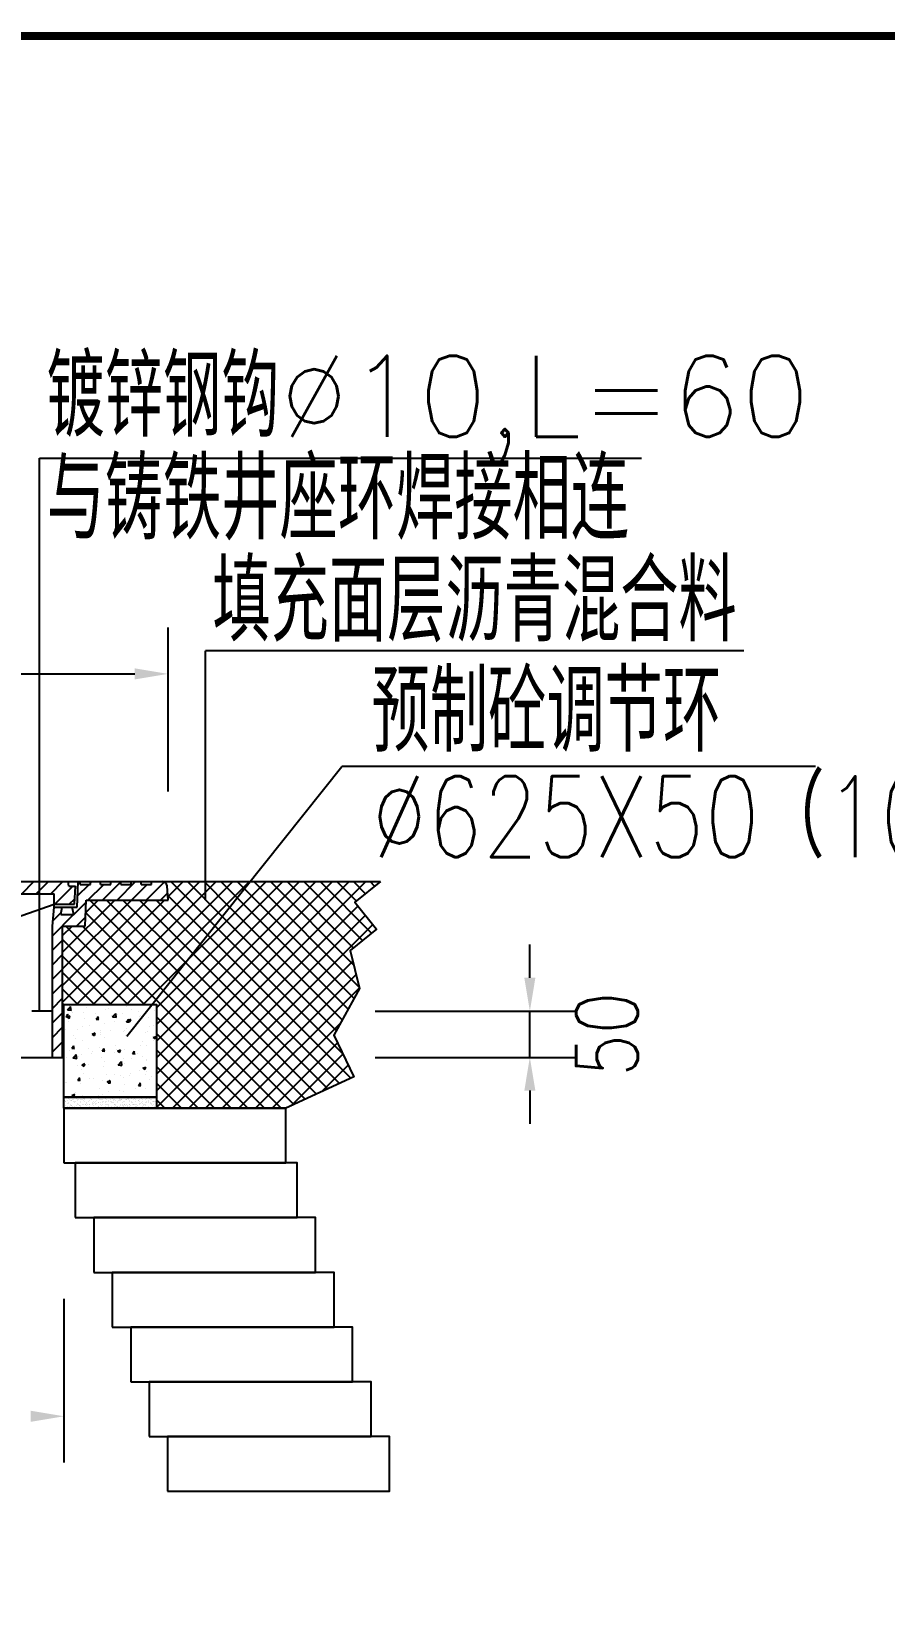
# Model space of a CAD drawing. Header units: millimetres. Extents: x 418304 to 847498, y 48187 to 111456.
# Drawn here: x 423709.05 to 423730.29, y 53508.34 to 53547.92 of the extents above; entities that cross this region are included whole.
import ezdxf

# ---------------------------------------------------------------- set-up
doc = ezdxf.new("R2010")
doc.units = ezdxf.units.MM
doc.header["$LTSCALE"] = 1000
doc.linetypes.add('DASH', pattern=[0.35, 0.25, -0.1])
for name, color, linetype in [('0000-填充', 187, 'Continuous'), ('0000-部件-井体部分', 7, 'Continuous'), ('0000-部件-井盖设施', 2, 'Continuous'), ('0000-部件字体标注', 3, 'Continuous'), ('0000-部件线性标注', 2, 'Continuous'), ('0000-防护网部分', 44, 'Continuous'), ('0000-阴影', 8, 'Continuous'), ('TWT_TEXT', 7, 'Continuous'), ('ZDH', 252, 'Continuous'), ('建设布局', 7, 'Continuous')]:
    doc.layers.add(name, color=color, linetype=linetype)
doc.styles.add('_HZTXT', font='txt.shx', dxfattribs={"width": 0.8, "bigfont": 'hztxt.shx'})
doc.styles.add('_TCH_DIM', font='SIMPLEX', dxfattribs={"bigfont": 'GBCBIG'})
doc.styles.add('_TWT_DIM', font='SIMPLEX', dxfattribs={"width": 0.8, "height": 3.5, "bigfont": 'HZTXT'})
doc.linetypes.add('FENCELINE2', pattern='A,0.25,-0.1,[132,ltypeshp.shx,S=0.1,R=0,X=-0.1,Y=0],-0.1,1', length=1.45)

# ---------------------------------------------------------------- blocks, each defined once
blk = doc.blocks.new('*X72')
at = {"layer": '0000-阴影'}
for p, q in [((96930.37, 21763.79), (96934.23, 21767.65)), ((96938.09, 21763.65), (96942.09, 21767.65)), ((96945.95, 21763.65), (96949.95, 21767.65)), ((96953.81, 21763.65), (96957.81, 21767.65)), ((96961.66, 21763.65), (96965.66, 21767.65)), ((96969.52, 21763.65), (96976.02, 21770.15)), ((96976.87, 21763.15), (96981.86, 21768.14)), ((96977.12, 21755.54), (96989.24, 21767.65)), ((96993.1, 21763.65), (96997.1, 21767.65)), ((97000.95, 21763.65), (97004.95, 21767.65)), ((97008.81, 21763.65), (97012.81, 21767.65)), ((97016.67, 21763.65), (97020.67, 21767.65)), ((97024.53, 21763.65), (97028.53, 21767.65)), ((97032.38, 21763.65), (97036.38, 21767.65)), ((97040.24, 21763.65), (97044.24, 21767.65)), ((97048.1, 21763.65), (97052.1, 21767.65)), ((97055.96, 21763.65), (97062.46, 21770.15)), ((97063.82, 21763.65), (97070.32, 21770.15)), ((97071.67, 21763.65), (97078.17, 21770.15)), ((97079.53, 21763.65), (97086.03, 21770.15)), ((97081.64, 21757.9), (97091.39, 21767.65)), ((96977.12, 21747.68), (96987.12, 21757.68)), ((97089.5, 21757.9), (97092.51, 21760.92)), ((96977.12, 21739.82), (96987.12, 21749.82)), ((96977.12, 21731.97), (96987.12, 21741.97)), ((96978.17, 21725.15), (96987.12, 21734.11)), ((96986.03, 21725.15), (96987.12, 21726.25))]:
    blk.add_line(p, q, dxfattribs=at)
blk = doc.blocks.new('*X73')
at = {"layer": '0000-阴影'}
for p, q in [((97094.01, 21762.42), (97100.25, 21768.65)), ((97099.6, 21760.15), (97108.1, 21768.65)), ((97100.87, 21769.28), (97101.75, 21770.15)), ((97107.46, 21760.15), (97117.37, 21770.07)), ((97115.32, 21760.15), (97125.32, 21770.15)), ((97123.18, 21760.15), (97131.68, 21768.65)), ((97131.03, 21760.15), (97140.84, 21769.95)), ((97138.89, 21760.15), (97142.62, 21763.89)), ((97091.87, 21752.42), (97098.59, 21759.14)), ((97080.37, 21740.92), (97091.85, 21752.4)), ((97080.66, 21749.06), (97085.08, 21753.48)), ((97093.46, 21746.15), (97098.3, 21750.99)), ((97080.37, 21733.07), (97085.87, 21738.57)), ((97080.37, 21725.21), (97085.87, 21730.71)), ((97080.37, 21717.35), (97085.87, 21722.85)), ((97080.37, 21709.49), (97085.87, 21714.99)), ((97080.37, 21701.63), (97085.87, 21707.13)), ((97080.37, 21693.78), (97085.87, 21699.28)), ((97080.37, 21685.92), (97085.87, 21691.42)), ((97080.37, 21678.06), (97085.87, 21683.56)), ((97085.32, 21675.15), (97085.87, 21675.7))]:
    blk.add_line(p, q, dxfattribs=at)
blk = doc.blocks.new('*X74')
at = {"layer": '0000-填充', "color": 30}
for p, q in [((97093.46, 21703.66), (97160.01, 21770.15)), ((97102.45, 21703.66), (97168.99, 21770.15)), ((97111.43, 21703.66), (97177.98, 21770.15)), ((97120.42, 21703.66), (97186.96, 21770.15)), ((97136.62, 21701.9), (97204.93, 21770.15)), ((97136.62, 21692.92), (97213.91, 21770.15)), ((97136.62, 21683.95), (97222.9, 21770.15)), ((97136.62, 21674.97), (97231.88, 21770.15)), ((97136.62, 21665.99), (97240.86, 21770.15)), ((97136.62, 21657.02), (97249.85, 21770.15)), ((97141.46, 21769.57), (97142.04, 21770.15)), ((97142.76, 21761.89), (97151.03, 21770.15)), ((97168.23, 21746.34), (97144.44, 21770.15)), ((97152.94, 21727.18), (97195.95, 21770.15)), ((97172.22, 21751.33), (97153.41, 21770.15)), ((97176.2, 21756.33), (97162.39, 21770.15)), ((97180.19, 21761.32), (97171.37, 21770.15)), ((97184.18, 21766.32), (97180.34, 21770.15)), ((97243.48, 21706.97), (97184.18, 21766.32)), ((97246.29, 21713.14), (97189.32, 21770.15)), ((97243.26, 21725.15), (97198.3, 21770.15)), ((97243.03, 21734.37), (97207.27, 21770.15)), ((97248.01, 21738.37), (97216.25, 21770.15)), ((97253, 21742.36), (97225.23, 21770.15)), ((97244.72, 21759.63), (97234.2, 21770.15)), ((97249.71, 21763.62), (97243.18, 21770.15)), ((97254.69, 21767.62), (97252.16, 21770.15)), ((97085.87, 21731.98), (97114.07, 21760.15)), ((97085.87, 21723), (97123.05, 21760.15)), ((97085.87, 21714.03), (97132.04, 21760.15)), ((97085.87, 21705.05), (97141.02, 21760.15)), ((97098.38, 21753.46), (97105.08, 21760.15)), ((97144.31, 21716.37), (97100.57, 21760.15)), ((97148.3, 21721.37), (97109.55, 21760.15)), ((97152.29, 21726.36), (97118.52, 21760.15)), ((97156.27, 21731.36), (97127.5, 21760.15)), ((97160.26, 21736.35), (97136.48, 21760.15)), ((97136.62, 21648.04), (97245.58, 21756.91)), ((97164.25, 21741.35), (97142.69, 21762.92)), ((97237.07, 21695.42), (97176.2, 21756.33)), ((97240.27, 21701.19), (97180.19, 21761.32)), ((97140.33, 21711.38), (97098.38, 21753.36)), ((97145.23, 21647.66), (97249.57, 21751.92)), ((97154.21, 21647.66), (97253.57, 21746.94)), ((97237.25, 21677.27), (97168.23, 21746.34)), ((97233.86, 21689.65), (97172.22, 21751.33)), ((97085.87, 21740.96), (97091.07, 21746.15)), ((97121.11, 21703.66), (97085.87, 21738.92)), ((97130.09, 21703.66), (97087.63, 21746.15)), ((97136.34, 21706.39), (97096.6, 21746.15)), ((97241.67, 21663.86), (97164.25, 21741.35)), ((97112.13, 21703.66), (97085.87, 21729.94)), ((97229.39, 21658.18), (97156.27, 21731.36)), ((97235.53, 21661.02), (97160.26, 21736.35)), ((97103.16, 21703.66), (97085.87, 21720.96)), ((97129.4, 21703.66), (97152.94, 21727.18)), ((97217.11, 21652.51), (97148.3, 21721.37)), ((97223.25, 21655.34), (97152.29, 21726.36)), ((97163.19, 21647.66), (97242.76, 21727.16)), ((97094.18, 21703.66), (97085.87, 21711.97)), ((97210.97, 21649.67), (97144.31, 21716.37)), ((97172.18, 21647.66), (97244.57, 21719.99)), ((97181.16, 21647.66), (97246.37, 21712.82)), ((97195.02, 21647.66), (97136.34, 21706.39)), ((97204, 21647.66), (97140.33, 21711.38)), ((97186.05, 21647.66), (97136.62, 21697.12)), ((97177.07, 21647.66), (97136.62, 21688.13)), ((97190.15, 21647.66), (97235.97, 21693.45)), ((97168.09, 21647.66), (97136.62, 21679.15)), ((97199.13, 21647.66), (97234.49, 21683)), ((97159.11, 21647.66), (97136.62, 21670.17)), ((97209.39, 21648.94), (97237.41, 21676.93)), ((97226.11, 21656.66), (97240.33, 21670.87)), ((97150.14, 21647.66), (97136.62, 21661.18)), ((97242.82, 21664.39), (97243.24, 21664.81)), ((97141.16, 21647.66), (97136.62, 21652.2))]:
    blk.add_line(p, q, dxfattribs=at)
blk = doc.blocks.new('*X77')
at = {"layer": '0000-填充'}
for p, q in [((97088.45, 21703.66), (97088.45, 21703.66)), ((97088.45, 21703.66), (97088.45, 21703.66)), ((97088.45, 21703.66), (97088.45, 21703.66)), ((97093.16, 21703.66), (97093.16, 21703.66)), ((97096.11, 21703.66), (97096.11, 21703.66)), ((97096.11, 21703.66), (97096.11, 21703.66)), ((97096.11, 21703.66), (97096.11, 21703.66)), ((97104.28, 21703.66), (97104.28, 21703.66)), ((97104.28, 21703.66), (97104.28, 21703.66)), ((97104.28, 21703.66), (97104.28, 21703.66)), ((97107.5, 21703.66), (97107.5, 21703.66)), ((97107.5, 21703.66), (97107.5, 21703.66)), ((97107.5, 21703.66), (97107.5, 21703.66)), ((97108.36, 21703.66), (97108.62, 21703.48)), ((97108.62, 21703.48), (97108.68, 21703.66)), ((97112.44, 21703.66), (97112.44, 21703.66)), ((97112.44, 21703.66), (97112.44, 21703.66)), ((97118.89, 21703.66), (97118.89, 21703.66)), ((97118.89, 21703.66), (97118.89, 21703.66)), ((97118.89, 21703.66), (97118.89, 21703.66)), ((97120.11, 21703.66), (97120.11, 21703.66)), ((97120.11, 21703.66), (97120.11, 21703.66)), ((97120.11, 21703.66), (97120.11, 21703.66)), ((97122.08, 21703.66), (97122.08, 21703.66)), ((97130.29, 21703.66), (97130.29, 21703.66)), ((97130.29, 21703.66), (97130.29, 21703.66)), ((97130.29, 21703.66), (97130.29, 21703.66)), ((97131.72, 21703.66), (97131.72, 21703.66)), ((97135.93, 21703.66), (97135.93, 21703.66)), ((97135.93, 21703.66), (97135.93, 21703.66)), ((97135.93, 21703.66), (97135.93, 21703.66)), ((97086.62, 21702.71), (97086.62, 21702.71)), ((97086.62, 21702.71), (97086.62, 21702.71)), ((97086.62, 21702.44), (97086.62, 21702.44)), ((97086.62, 21701.2), (97086.62, 21701.2)), ((97086.62, 21698.9), (97086.62, 21698.9)), ((97086.62, 21698.64), (97086.62, 21698.64)), ((97086.62, 21698.64), (97086.62, 21698.64)), ((97086.62, 21697.99), (97086.62, 21697.99)), ((97086.62, 21697.37), (97086.62, 21697.37)), ((97086.62, 21696.29), (97086.62, 21696.29)), ((97086.62, 21695.96), (97086.62, 21695.96)), ((97086.62, 21695.18), (97086.62, 21695.18)), ((97086.62, 21695.18), (97086.62, 21695.18)), ((97087.72, 21697.27), (97089.09, 21697.15)), ((97087.73, 21697.28), (97088.83, 21698.59)), ((97088.28, 21696.88), (97089.41, 21696.11)), ((97088.3, 21696.93), (97089.9, 21697.55)), ((97088.45, 21700.92), (97090.49, 21700.6)), ((97088.49, 21700.84), (97090.27, 21702.7)), ((97088.88, 21697.11), (97088.62, 21698.55)), ((97089.11, 21694.81), (97089.11, 21694.81)), ((97089.36, 21703.06), (97089.36, 21703.06)), ((97089.41, 21696.11), (97089.87, 21697.49)), ((97090.47, 21700.52), (97090.22, 21702.69)), ((97091.29, 21699.47), (97091.29, 21699.47)), ((97097.1, 21699.28), (97097.1, 21699.28)), ((97097.8, 21695.95), (97097.8, 21695.95)), ((97098.74, 21701.98), (97098.74, 21701.98)), ((97103.6, 21698.89), (97103.6, 21698.89)), ((97104.12, 21695.84), (97105.22, 21697.16)), ((97104.12, 21695.84), (97105.49, 21695.72)), ((97105.28, 21695.68), (97105.01, 21697.11)), ((97108.86, 21700.92), (97108.86, 21700.92)), ((97110.95, 21701.46), (97110.95, 21701.46)), ((97112.28, 21697.86), (97112.28, 21697.86)), ((97112.85, 21697.13), (97114.88, 21696.82)), ((97112.88, 21697.06), (97114.66, 21698.92)), ((97113.93, 21694.81), (97113.93, 21694.81)), ((97114.87, 21696.74), (97114.62, 21698.91)), ((97115.8, 21698.37), (97115.8, 21698.37)), ((97118.04, 21698.62), (97118.04, 21698.62)), ((97120.16, 21694.8), (97120.16, 21694.8)), ((97120.44, 21702.41), (97120.44, 21702.41)), ((97120.52, 21694.41), (97121.62, 21695.72)), ((97121.13, 21695.05), (97122.27, 21694.28)), ((97121.15, 21695.1), (97122.75, 21695.72)), ((97121.67, 21694.24), (97121.41, 21695.68)), ((97122.26, 21694.28), (97122.73, 21695.66)), ((97123.15, 21700.95), (97123.15, 21700.95)), ((97126.74, 21699.76), (97126.74, 21699.76)), ((97127.26, 21697.1), (97127.26, 21697.1)), ((97128, 21697.86), (97128, 21697.86)), ((97132.07, 21696.53), (97132.07, 21696.53)), ((97135.35, 21700.43), (97135.35, 21700.43)), ((97136.62, 21701.06), (97136.62, 21701.06)), ((97136.62, 21700.65), (97136.62, 21700.65)), ((97136.62, 21699.62), (97136.62, 21699.62)), ((97136.62, 21699.62), (97136.62, 21699.62)), ((97086.62, 21694.48), (97086.62, 21694.48)), ((97086.62, 21694.48), (97086.62, 21694.48)), ((97086.62, 21694.48), (97086.62, 21694.48)), ((97086.62, 21691.25), (97086.62, 21691.25)), ((97086.62, 21691.25), (97086.62, 21691.25)), ((97086.62, 21690.83), (97086.62, 21690.83)), ((97086.62, 21690.83), (97086.62, 21690.83)), ((97086.62, 21690.83), (97086.62, 21690.83)), ((97086.62, 21687.92), (97086.62, 21687.92)), ((97086.62, 21687.92), (97086.62, 21687.92)), ((97086.62, 21687.92), (97086.62, 21687.92)), ((97086.62, 21687.8), (97086.62, 21687.8)), ((97086.62, 21686.26), (97086.62, 21686.26)), ((97087.27, 21690.23), (97087.27, 21690.23)), ((97091.67, 21686.92), (97091.67, 21686.92)), ((97094.16, 21690.38), (97094.16, 21690.38)), ((97096.82, 21691.67), (97096.82, 21691.67)), ((97100.6, 21692.52), (97100.6, 21692.52)), ((97101.92, 21687.67), (97103.06, 21686.91)), ((97101.95, 21687.73), (97103.55, 21688.34)), ((97103.06, 21686.91), (97103.52, 21688.29)), ((97106.11, 21687.48), (97106.11, 21687.48)), ((97106.15, 21688.83), (97106.15, 21688.83)), ((97106.36, 21689.86), (97106.36, 21689.86)), ((97108.59, 21693.31), (97108.59, 21693.31)), ((97111.91, 21689.59), (97111.91, 21689.59)), ((97118.67, 21689.28), (97118.67, 21689.28)), ((97119.44, 21689.76), (97119.44, 21689.76)), ((97119.89, 21687.19), (97119.89, 21687.19)), ((97120.52, 21694.4), (97121.88, 21694.28)), ((97120.61, 21690.73), (97120.61, 21690.73)), ((97130.87, 21688.77), (97130.87, 21688.77)), ((97131.79, 21688.92), (97131.79, 21688.92)), ((97132.77, 21692.05), (97132.77, 21692.05)), ((97134.8, 21685.9), (97136.4, 21686.51)), ((97135.08, 21692.64), (97135.08, 21692.64)), ((97135.91, 21685.08), (97136.37, 21686.46)), ((97136.62, 21692.36), (97136.62, 21692.36)), ((97136.62, 21688.52), (97136.62, 21688.52)), ((97086.62, 21683.85), (97086.62, 21683.85)), ((97086.62, 21683.85), (97086.62, 21683.85)), ((97086.62, 21681.85), (97086.62, 21681.85)), ((97086.62, 21680.67), (97086.62, 21680.67)), ((97086.62, 21680.67), (97086.62, 21680.67)), ((97086.62, 21680.67), (97086.62, 21680.67)), ((97086.62, 21680.45), (97086.62, 21680.45)), ((97086.62, 21678.03), (97086.62, 21678.03)), ((97086.62, 21678.03), (97086.62, 21678.03)), ((97086.62, 21677.66), (97086.62, 21677.66)), ((97089.74, 21678.68), (97089.74, 21678.68)), ((97090.9, 21680.08), (97092, 21681.39)), ((97090.9, 21680.08), (97092.26, 21679.96)), ((97092.05, 21679.92), (97091.79, 21681.35)), ((97092.78, 21685.19), (97092.78, 21685.19)), ((97096.54, 21684.06), (97096.54, 21684.06)), ((97100.13, 21679.81), (97100.13, 21679.81)), ((97101.95, 21678.16), (97101.95, 21678.16)), ((97105.9, 21680.57), (97105.9, 21680.57)), ((97107.29, 21678.65), (97108.4, 21679.96)), ((97107.29, 21678.64), (97108.66, 21678.52)), ((97108.03, 21678.09), (97108.03, 21678.09)), ((97108.45, 21678.48), (97108.18, 21679.92)), ((97108.31, 21685.7), (97108.31, 21685.7)), ((97114.15, 21677.65), (97114.15, 21677.65)), ((97114.59, 21681.71), (97114.59, 21681.71)), ((97114.87, 21679.45), (97114.87, 21679.45)), ((97115.57, 21678.47), (97116.7, 21677.7)), ((97115.59, 21678.52), (97117.19, 21679.14)), ((97116.7, 21677.7), (97117.17, 21679.09)), ((97119.61, 21679.58), (97119.61, 21679.58)), ((97123.69, 21677.21), (97124.79, 21678.53)), ((97124.84, 21677.05), (97124.58, 21678.48)), ((97128.2, 21681.74), (97128.2, 21681.74)), ((97129.07, 21683.62), (97129.07, 21683.62)), ((97131.51, 21681.31), (97131.51, 21681.31)), ((97134.77, 21685.84), (97135.91, 21685.08)), ((97134.83, 21684.38), (97134.83, 21684.38)), ((97136.62, 21684.61), (97136.62, 21684.61)), ((97136.62, 21684.61), (97136.62, 21684.61)), ((97086.62, 21676.45), (97086.62, 21676.45)), ((97086.62, 21676.45), (97086.62, 21676.45)), ((97086.62, 21676.32), (97086.62, 21676.32)), ((97086.62, 21676.32), (97086.62, 21676.32)), ((97086.62, 21675.62), (97086.62, 21675.62)), ((97086.62, 21674.99), (97086.62, 21674.99)), ((97086.62, 21673.41), (97086.62, 21673.41)), ((97086.62, 21673.41), (97086.62, 21673.41)), ((97086.62, 21669.81), (97086.62, 21669.81)), ((97086.62, 21669.81), (97086.62, 21669.81)), ((97086.62, 21669.69), (97086.62, 21669.69)), ((97086.62, 21669.06), (97086.62, 21669.06)), ((97086.62, 21669.06), (97086.62, 21669.06)), ((97088.12, 21674.95), (97088.12, 21674.95)), ((97091.48, 21674.86), (97093.52, 21674.55)), ((97091.52, 21674.79), (97093.3, 21676.65)), ((97093.5, 21674.47), (97093.25, 21676.64)), ((97094.12, 21670.79), (97094.12, 21670.79)), ((97094.6, 21675.59), (97094.6, 21675.59)), ((97096.26, 21676.45), (97096.26, 21676.45)), ((97096.36, 21671.1), (97097.5, 21670.33)), ((97096.38, 21671.15), (97097.98, 21671.77)), ((97097.49, 21670.33), (97097.96, 21671.71)), ((97099.88, 21671.55), (97099.88, 21671.55)), ((97101.54, 21677.16), (97101.54, 21677.16)), ((97106.8, 21675.07), (97106.8, 21675.07)), ((97107.75, 21670.48), (97107.75, 21670.48)), ((97108.58, 21672.7), (97108.58, 21672.7)), ((97115.88, 21671.08), (97117.91, 21670.77)), ((97115.91, 21671.01), (97117.7, 21672.86)), ((97117.9, 21670.69), (97117.65, 21672.86)), ((97119, 21674.55), (97119, 21674.55)), ((97119.33, 21671.97), (97119.33, 21671.97)), ((97123.06, 21674.6), (97123.06, 21674.6)), ((97123.69, 21677.21), (97125.06, 21677.09)), ((97126.35, 21677.13), (97126.35, 21677.13)), ((97128.82, 21675.36), (97128.82, 21675.36)), ((97129.21, 21669.27), (97130.35, 21668.5)), ((97129.24, 21669.32), (97130.84, 21669.93)), ((97130.35, 21668.5), (97130.81, 21669.88)), ((97131.21, 21674.04), (97131.21, 21674.04)), ((97131.24, 21673.7), (97131.24, 21673.7)), ((97136.62, 21676.39), (97136.62, 21676.39)), ((97136.62, 21676.39), (97136.62, 21676.39)), ((97136.62, 21670.59), (97136.62, 21670.59)), ((97086.62, 21667.4), (97086.62, 21667.4)), ((97086.62, 21666.15), (97086.62, 21666.15)), ((97086.62, 21666.15), (97086.62, 21666.15)), ((97086.62, 21666.15), (97086.62, 21666.15)), ((97086.62, 21663.53), (97086.62, 21663.53)), ((97086.62, 21661.82), (97086.62, 21661.82)), ((97086.62, 21661.82), (97086.62, 21661.82)), ((97086.62, 21661.82), (97086.62, 21661.82)), ((97086.62, 21661.66), (97086.62, 21661.66)), ((97086.62, 21661.66), (97086.62, 21661.66)), ((97086.62, 21661.58), (97086.62, 21661.58)), ((97086.62, 21661.58), (97086.62, 21661.58)), ((97087.2, 21661.29), (97087.2, 21661.29)), ((97088.11, 21661.78), (97088.11, 21661.78)), ((97093.87, 21662.54), (97093.87, 21662.54)), ((97094.07, 21662.89), (97095.17, 21664.2)), ((97094.07, 21662.88), (97095.44, 21662.76)), ((97095.22, 21662.72), (97094.96, 21664.16)), ((97095.71, 21661.23), (97095.71, 21661.23)), ((97095.98, 21668.84), (97095.98, 21668.84)), ((97097.36, 21666.56), (97097.36, 21666.56)), ((97100.53, 21663.57), (97100.53, 21663.57)), ((97102.57, 21663.68), (97102.57, 21663.68)), ((97107.47, 21662.87), (97107.47, 21662.87)), ((97109.67, 21665.98), (97109.67, 21665.98)), ((97110, 21661.89), (97111.14, 21661.13)), ((97110.03, 21661.95), (97111.63, 21662.56)), ((97110.47, 21661.45), (97111.57, 21662.77)), ((97110.47, 21661.45), (97111.83, 21661.33)), ((97111.14, 21661.13), (97111.6, 21662.51)), ((97111.62, 21661.29), (97111.36, 21662.72)), ((97113.95, 21665.78), (97113.95, 21665.78)), ((97117.04, 21665.59), (97117.04, 21665.59)), ((97119.05, 21664.36), (97119.05, 21664.36)), ((97119.46, 21660.74), (97119.46, 21660.74)), ((97121.87, 21665.47), (97121.87, 21665.47)), ((97122.8, 21666.35), (97122.8, 21666.35)), ((97126.86, 21660.02), (97127.96, 21661.33)), ((97127.29, 21668.07), (97127.29, 21668.07)), ((97128.02, 21659.85), (97127.75, 21661.29)), ((97130.86, 21666.02), (97130.86, 21666.02)), ((97131.5, 21667.49), (97131.5, 21667.49)), ((97132.79, 21663.02), (97132.79, 21663.02)), ((97134.08, 21664.95), (97134.08, 21664.95)), ((97136.62, 21668.17), (97136.62, 21668.17)), ((97086.62, 21658.89), (97086.62, 21658.89)), ((97086.62, 21658.89), (97086.62, 21658.89)), ((97086.62, 21658.89), (97086.62, 21658.89)), ((97086.62, 21657.33), (97086.62, 21657.33)), ((97086.62, 21654.26), (97086.62, 21654.26)), ((97086.62, 21654.26), (97086.62, 21654.26)), ((97086.62, 21654.01), (97086.62, 21654.01)), ((97088.44, 21653.66), (97088.44, 21653.66)), ((97088.91, 21653.66), (97088.91, 21653.66)), ((97090.8, 21654.52), (97091.93, 21653.75)), ((97090.82, 21654.57), (97092.42, 21655.19)), ((97091.9, 21653.66), (97091.9, 21653.66)), ((97091.93, 21653.75), (97092.4, 21655.14)), ((97092.71, 21656.24), (97092.71, 21656.24)), ((97092.95, 21654.86), (97092.95, 21654.86)), ((97094.83, 21653.66), (97094.83, 21653.66)), ((97094.83, 21653.66), (97094.83, 21653.66)), ((97095.47, 21653.66), (97095.47, 21653.66)), ((97095.47, 21653.66), (97095.47, 21653.66)), ((97095.47, 21653.66), (97095.47, 21653.66)), ((97095.53, 21653.66), (97095.53, 21653.66)), ((97095.93, 21653.66), (97095.93, 21653.66)), ((97096.43, 21654.65), (97096.43, 21654.65)), ((97096.9, 21653.66), (97096.9, 21653.66)), ((97099.27, 21653.66), (97099.27, 21653.66)), ((97103.93, 21653.66), (97103.93, 21653.66)), ((97105.11, 21653.66), (97105.11, 21653.66)), ((97105.11, 21653.66), (97105.11, 21653.66)), ((97105.11, 21653.66), (97105.11, 21653.66)), ((97105.15, 21654.35), (97105.15, 21654.35)), ((97106.04, 21658.53), (97106.04, 21658.53)), ((97106.23, 21653.66), (97106.23, 21653.66)), ((97106.23, 21653.66), (97106.23, 21653.66)), ((97107.2, 21655.26), (97107.2, 21655.26)), ((97108.63, 21653.66), (97108.63, 21653.66)), ((97110.91, 21656.56), (97110.91, 21656.56)), ((97111.35, 21653.66), (97111.35, 21653.66)), ((97113.03, 21653.66), (97113.03, 21653.66)), ((97114.75, 21653.66), (97114.75, 21653.66)), ((97116.67, 21657.31), (97116.67, 21657.31)), ((97117.35, 21653.83), (97117.35, 21653.83)), ((97117.62, 21653.66), (97117.62, 21653.66)), ((97117.62, 21653.66), (97117.62, 21653.66)), ((97118.68, 21656.67), (97118.68, 21656.67)), ((97119.88, 21653.66), (97119.88, 21653.66)), ((97121.53, 21653.66), (97121.53, 21653.66)), ((97124.39, 21653.66), (97124.39, 21653.66)), ((97124.39, 21653.66), (97124.39, 21653.66)), ((97125.37, 21658.46), (97125.37, 21658.46)), ((97125.37, 21653.66), (97125.37, 21653.66)), ((97126.06, 21653.66), (97126.06, 21653.66)), ((97126.86, 21660.01), (97128.23, 21659.89)), ((97127.18, 21653.66), (97127.18, 21653.66)), ((97127.3, 21653.66), (97127.3, 21653.66)), ((97129.16, 21653.66), (97129.16, 21653.66)), ((97130.58, 21658.41), (97130.58, 21658.41)), ((97134.03, 21653.66), (97134.03, 21653.66)), ((97134.03, 21653.66), (97134.03, 21653.66)), ((97134.03, 21653.66), (97134.03, 21653.66)), ((97136.62, 21659.94), (97136.62, 21659.94)), ((97136.62, 21659.51), (97136.62, 21659.51))]:
    blk.add_line(p, q, dxfattribs=at)
blk = doc.blocks.new('*X78')
at = {"layer": '0000-填充'}
for p, q in [((97086.62, 21652.04), (97086.62, 21652.04)), ((97086.62, 21652.04), (97086.62, 21652.04)), ((97086.62, 21651.84), (97086.62, 21651.84)), ((97086.62, 21651.84), (97086.62, 21651.84)), ((97087.15, 21651.73), (97087.15, 21651.73)), ((97087.74, 21653.66), (97087.74, 21653.66)), ((97087.74, 21653.66), (97087.74, 21653.66)), ((97087.74, 21653.66), (97087.74, 21653.66)), ((97088.82, 21653.01), (97088.82, 21653.01)), ((97089.23, 21652.71), (97089.23, 21652.71)), ((97089.66, 21653.66), (97089.66, 21653.66)), ((97089.66, 21653.66), (97089.66, 21653.66)), ((97089.8, 21652.35), (97089.8, 21652.35)), ((97089.89, 21653.66), (97089.89, 21653.66)), ((97089.94, 21653.62), (97089.94, 21653.62)), ((97090.2, 21651.87), (97090.2, 21651.87)), ((97090.46, 21651.77), (97090.46, 21651.77)), ((97090.9, 21651.96), (97090.9, 21651.96)), ((97091.07, 21652.58), (97091.07, 21652.58)), ((97091.71, 21653.66), (97091.71, 21653.66)), ((97091.71, 21653.66), (97091.71, 21653.66)), ((97091.71, 21653.66), (97091.71, 21653.66)), ((97091.97, 21652.1), (97091.97, 21652.1)), ((97092.21, 21653.1), (97092.21, 21653.1)), ((97093.18, 21652.72), (97093.18, 21652.72)), ((97093.73, 21652.33), (97093.73, 21652.33)), ((97093.75, 21652.35), (97093.75, 21652.35)), ((97093.96, 21651.94), (97093.96, 21651.94)), ((97094.43, 21652.43), (97094.43, 21652.43)), ((97094.93, 21653.66), (97094.93, 21653.66)), ((97094.93, 21653.66), (97094.93, 21653.66)), ((97094.93, 21653.66), (97094.93, 21653.66)), ((97095.51, 21652.57), (97095.51, 21652.57)), ((97095.52, 21653.14), (97095.52, 21653.14)), ((97095.67, 21653.66), (97095.67, 21653.66)), ((97095.67, 21653.66), (97095.67, 21653.66)), ((97095.67, 21653.66), (97095.67, 21653.66)), ((97096.19, 21652.51), (97096.19, 21652.51)), ((97096.2, 21653.66), (97096.2, 21653.66)), ((97096.45, 21652.26), (97096.45, 21652.26)), ((97097.14, 21652.72), (97097.14, 21652.72)), ((97097.25, 21651.96), (97097.25, 21651.96)), ((97097.27, 21652.8), (97097.27, 21652.8)), ((97097.71, 21652.36), (97097.71, 21652.36)), ((97097.97, 21652.89), (97097.97, 21652.89)), ((97098.92, 21653.24), (97098.92, 21653.24)), ((97099.04, 21653.03), (97099.04, 21653.03)), ((97099.47, 21653.66), (97099.47, 21653.66)), ((97099.47, 21653.66), (97099.47, 21653.66)), ((97099.64, 21653.66), (97099.64, 21653.66)), ((97099.64, 21653.66), (97099.64, 21653.66)), ((97099.64, 21653.66), (97099.64, 21653.66)), ((97099.96, 21653.66), (97099.96, 21653.66)), ((97100.18, 21653.46), (97100.18, 21653.46)), ((97100.47, 21651.92), (97100.47, 21651.92)), ((97100.81, 21653.27), (97100.81, 21653.27)), ((97101.09, 21652.73), (97101.09, 21652.73)), ((97101.31, 21652.42), (97101.31, 21652.42)), ((97101.51, 21653.36), (97101.51, 21653.36)), ((97101.66, 21652.37), (97101.66, 21652.37)), ((97102.21, 21653.26), (97102.21, 21653.26)), ((97102.58, 21653.5), (97102.58, 21653.5)), ((97103.6, 21653.66), (97103.6, 21653.66)), ((97103.6, 21653.66), (97103.6, 21653.66)), ((97103.6, 21653.66), (97103.6, 21653.66)), ((97103.8, 21653.66), (97103.8, 21653.66)), ((97103.96, 21652.09), (97103.96, 21652.09)), ((97105, 21653.66), (97105, 21653.66)), ((97105, 21653.66), (97105, 21653.66)), ((97105.05, 21652.74), (97105.05, 21652.74)), ((97105.13, 21653.54), (97105.13, 21653.54)), ((97105.52, 21653.29), (97105.52, 21653.29)), ((97105.62, 21652.38), (97105.62, 21652.38)), ((97106, 21653.66), (97106, 21653.66)), ((97106.42, 21652.35), (97106.42, 21652.35)), ((97106.69, 21652.11), (97106.69, 21652.11)), ((97107.25, 21652.11), (97107.25, 21652.11)), ((97107.57, 21653.66), (97107.57, 21653.66)), ((97107.57, 21653.66), (97107.57, 21653.66)), ((97107.57, 21653.66), (97107.57, 21653.66)), ((97108.92, 21653.39), (97108.92, 21653.39)), ((97109, 21652.75), (97109, 21652.75)), ((97109.27, 21653.66), (97109.27, 21653.66)), ((97109.27, 21653.66), (97109.27, 21653.66)), ((97109.57, 21652.38), (97109.57, 21652.38)), ((97110.03, 21653.66), (97110.03, 21653.66)), ((97110.03, 21653.66), (97110.03, 21653.66)), ((97110.03, 21653.66), (97110.03, 21653.66)), ((97110.24, 21653.47), (97110.24, 21653.47)), ((97110.47, 21652.07), (97110.47, 21652.07)), ((97110.51, 21653.22), (97110.51, 21653.22)), ((97111.54, 21653.66), (97111.54, 21653.66)), ((97111.54, 21653.66), (97111.54, 21653.66)), ((97111.54, 21653.66), (97111.54, 21653.66)), ((97111.64, 21652.18), (97111.64, 21652.18)), ((97112.21, 21653.41), (97112.21, 21653.41)), ((97112.96, 21652.75), (97112.96, 21652.75)), ((97113.53, 21652.39), (97113.53, 21652.39)), ((97113.96, 21652.24), (97113.96, 21652.24)), ((97114.36, 21651.76), (97114.36, 21651.76)), ((97115.07, 21653.66), (97115.07, 21653.66)), ((97115.07, 21653.66), (97115.07, 21653.66)), ((97115.37, 21653.38), (97115.37, 21653.38)), ((97115.5, 21653.66), (97115.5, 21653.66)), ((97115.5, 21653.66), (97115.5, 21653.66)), ((97115.5, 21653.66), (97115.5, 21653.66)), ((97115.53, 21653.44), (97115.53, 21653.44)), ((97115.81, 21653.66), (97115.81, 21653.66)), ((97116.13, 21651.99), (97116.13, 21651.99)), ((97116.66, 21652.19), (97116.66, 21652.19)), ((97116.83, 21652.09), (97116.83, 21652.09)), ((97116.91, 21652.76), (97116.91, 21652.76)), ((97116.93, 21651.95), (97116.93, 21651.95)), ((97117.25, 21652.26), (97117.25, 21652.26)), ((97117.48, 21652.4), (97117.48, 21652.4)), ((97117.9, 21652.23), (97117.9, 21652.23)), ((97118.92, 21653.54), (97118.92, 21653.54)), ((97119.08, 21653.66), (97119.08, 21653.66)), ((97119.08, 21653.66), (97119.08, 21653.66)), ((97119.47, 21653.66), (97119.47, 21653.66)), ((97119.47, 21653.66), (97119.47, 21653.66)), ((97119.47, 21653.66), (97119.47, 21653.66)), ((97119.67, 21652.46), (97119.67, 21652.46)), ((97120.1, 21653.66), (97120.1, 21653.66)), ((97120.1, 21653.66), (97120.1, 21653.66)), ((97120.1, 21653.66), (97120.1, 21653.66)), ((97120.37, 21652.55), (97120.37, 21652.55)), ((97120.47, 21652.22), (97120.47, 21652.22)), ((97120.48, 21653.31), (97120.48, 21653.31)), ((97120.74, 21653.07), (97120.74, 21653.07)), ((97120.87, 21652.77), (97120.87, 21652.77)), ((97121.44, 21652.69), (97121.44, 21652.69)), ((97121.44, 21652.41), (97121.44, 21652.41)), ((97121.88, 21652.03), (97121.88, 21652.03)), ((97122.22, 21653.56), (97122.22, 21653.56)), ((97123.2, 21652.93), (97123.2, 21652.93)), ((97123.44, 21653.66), (97123.44, 21653.66)), ((97123.44, 21653.66), (97123.44, 21653.66)), ((97123.44, 21653.66), (97123.44, 21653.66)), ((97123.9, 21653.02), (97123.9, 21653.02)), ((97123.97, 21652.39), (97123.97, 21652.39)), ((97124.82, 21652.78), (97124.82, 21652.78)), ((97124.98, 21653.16), (97124.98, 21653.16)), ((97125.13, 21653.66), (97125.13, 21653.66)), ((97125.13, 21653.66), (97125.13, 21653.66)), ((97125.39, 21652.41), (97125.39, 21652.41)), ((97125.53, 21653.59), (97125.53, 21653.59)), ((97125.61, 21653.22), (97125.61, 21653.22)), ((97125.62, 21653.66), (97125.62, 21653.66)), ((97126.74, 21653.39), (97126.74, 21653.39)), ((97126.9, 21652.04), (97126.9, 21652.04)), ((97127.17, 21651.8), (97127.17, 21651.8)), ((97127.26, 21652.41), (97127.26, 21652.41)), ((97127.4, 21653.66), (97127.4, 21653.66)), ((97127.4, 21653.66), (97127.4, 21653.66)), ((97127.4, 21653.66), (97127.4, 21653.66)), ((97127.44, 21653.48), (97127.44, 21653.48)), ((97128.51, 21653.62), (97128.51, 21653.62)), ((97128.77, 21653.66), (97128.77, 21653.66)), ((97128.78, 21652.78), (97128.78, 21652.78)), ((97129.35, 21652.42), (97129.35, 21652.42)), ((97130.17, 21653.66), (97130.17, 21653.66)), ((97130.17, 21653.66), (97130.17, 21653.66)), ((97130.17, 21653.66), (97130.17, 21653.66)), ((97130.47, 21652.37), (97130.47, 21652.37)), ((97130.72, 21653.15), (97130.72, 21653.15)), ((97130.98, 21652.91), (97130.98, 21652.91)), ((97131.37, 21653.66), (97131.37, 21653.66)), ((97131.37, 21653.66), (97131.37, 21653.66)), ((97131.37, 21653.66), (97131.37, 21653.66)), ((97132.12, 21651.87), (97132.12, 21651.87)), ((97132.16, 21653.66), (97132.16, 21653.66)), ((97132.73, 21652.79), (97132.73, 21652.79)), ((97133.3, 21652.43), (97133.3, 21652.43)), ((97133.97, 21652.54), (97133.97, 21652.54)), ((97135.2, 21653.66), (97135.2, 21653.66)), ((97135.2, 21653.66), (97135.2, 21653.66)), ((97135.33, 21653.66), (97135.33, 21653.66)), ((97135.33, 21653.66), (97135.33, 21653.66)), ((97135.33, 21653.66), (97135.33, 21653.66)), ((97135.43, 21653.66), (97135.43, 21653.66)), ((97135.43, 21653.66), (97135.43, 21653.66)), ((97135.85, 21653.07), (97135.85, 21653.07)), ((97136.62, 21652.07), (97136.62, 21652.07)), ((97086.62, 21651.4), (97086.62, 21651.4)), ((97086.62, 21651.4), (97086.62, 21651.4)), ((97086.62, 21651.33), (97086.62, 21651.33)), ((97086.62, 21651.33), (97086.62, 21651.33)), ((97086.62, 21649.32), (97086.62, 21649.32)), ((97086.62, 21648.82), (97086.62, 21648.82)), ((97086.62, 21648.82), (97086.62, 21648.82)), ((97086.62, 21648.11), (97086.62, 21648.11)), ((97086.62, 21648.11), (97086.62, 21648.11)), ((97086.66, 21651.4), (97086.66, 21651.4)), ((97086.77, 21649.22), (97086.77, 21649.22)), ((97087.23, 21649.29), (97087.23, 21649.29)), ((97087.26, 21651.46), (97087.26, 21651.46)), ((97087.36, 21651.49), (97087.36, 21651.49)), ((97087.7, 21651.16), (97087.7, 21651.16)), ((97087.83, 21648.27), (97087.83, 21648.27)), ((97088.38, 21647.66), (97088.38, 21647.66)), ((97088.38, 21647.66), (97088.38, 21647.66)), ((97088.38, 21647.66), (97088.38, 21647.66)), ((97088.43, 21651.64), (97088.43, 21651.64)), ((97088.53, 21648.36), (97088.53, 21648.36)), ((97088.55, 21650.28), (97088.55, 21650.28)), ((97088.73, 21647.98), (97088.73, 21647.98)), ((97088.81, 21650.04), (97088.81, 21650.04)), ((97088.9, 21650.57), (97088.9, 21650.57)), ((97088.98, 21648.12), (97088.98, 21648.12)), ((97089.6, 21648.5), (97089.6, 21648.5)), ((97089.95, 21649), (97089.95, 21649)), ((97090.25, 21649.53), (97090.25, 21649.53)), ((97090.54, 21649.32), (97090.54, 21649.32)), ((97090.82, 21649.17), (97090.82, 21649.17)), ((97091.24, 21647.81), (97091.24, 21647.81)), ((97091.37, 21648.73), (97091.37, 21648.73)), ((97091.41, 21647.66), (97091.41, 21647.66)), ((97091.41, 21647.66), (97091.41, 21647.66)), ((97091.65, 21647.66), (97091.65, 21647.66)), ((97091.65, 21647.66), (97091.65, 21647.66)), ((97091.76, 21651.1), (97091.76, 21651.1)), ((97092.07, 21648.83), (97092.07, 21648.83)), ((97092.27, 21648.14), (97092.27, 21648.14)), ((97092.29, 21650.66), (97092.29, 21650.66)), ((97092.37, 21651.39), (97092.37, 21651.39)), ((97092.63, 21651.15), (97092.63, 21651.15)), ((97092.78, 21647.92), (97092.78, 21647.92)), ((97093.14, 21648.97), (97093.14, 21648.97)), ((97093.77, 21650.11), (97093.77, 21650.11)), ((97093.94, 21649.42), (97093.94, 21649.42)), ((97094.31, 21649.47), (97094.31, 21649.47)), ((97094.88, 21649.11), (97094.88, 21649.11)), ((97094.9, 21649.2), (97094.9, 21649.2)), ((97094.92, 21647.66), (97094.92, 21647.66)), ((97095.06, 21648.93), (97095.06, 21648.93)), ((97095.32, 21648.68), (97095.32, 21648.68)), ((97095.49, 21648.1), (97095.49, 21648.1)), ((97095.5, 21650.62), (97095.5, 21650.62)), ((97095.6, 21649.29), (97095.6, 21649.29)), ((97095.71, 21651.11), (97095.71, 21651.11)), ((97096.44, 21647.66), (97096.44, 21647.66)), ((97096.68, 21649.43), (97096.68, 21649.43)), ((97096.84, 21647.86), (97096.84, 21647.86)), ((97097.23, 21649.44), (97097.23, 21649.44)), ((97097.58, 21651.23), (97097.58, 21651.23)), ((97098.19, 21647.66), (97098.19, 21647.66)), ((97098.19, 21647.66), (97098.19, 21647.66)), ((97098.19, 21647.66), (97098.19, 21647.66)), ((97098.27, 21649.48), (97098.27, 21649.48)), ((97098.44, 21649.67), (97098.44, 21649.67)), ((97098.83, 21649.12), (97098.83, 21649.12)), ((97098.88, 21650.04), (97098.88, 21650.04)), ((97098.9, 21650.72), (97098.9, 21650.72)), ((97098.98, 21648.27), (97098.98, 21648.27)), ((97099.14, 21649.8), (97099.14, 21649.8)), ((97099.14, 21649.76), (97099.14, 21649.76)), ((97099.67, 21651.11), (97099.67, 21651.11)), ((97100.21, 21649.9), (97100.21, 21649.9)), ((97100.28, 21648.76), (97100.28, 21648.76)), ((97100.55, 21649.47), (97100.55, 21649.47)), ((97100.8, 21647.87), (97100.8, 21647.87)), ((97101.45, 21647.66), (97101.45, 21647.66)), ((97101.45, 21647.66), (97101.45, 21647.66)), ((97101.98, 21650.13), (97101.98, 21650.13)), ((97102.22, 21649.49), (97102.22, 21649.49)), ((97102.27, 21648.29), (97102.27, 21648.29)), ((97102.29, 21650.81), (97102.29, 21650.81)), ((97102.61, 21651.24), (97102.61, 21651.24)), ((97102.68, 21650.22), (97102.68, 21650.22)), ((97102.79, 21649.12), (97102.79, 21649.12)), ((97102.87, 21650.99), (97102.87, 21650.99)), ((97103.62, 21651.12), (97103.62, 21651.12)), ((97103.75, 21650.36), (97103.75, 21650.36)), ((97103.94, 21649.57), (97103.94, 21649.57)), ((97104, 21649.95), (97104, 21649.95)), ((97104.72, 21647.66), (97104.72, 21647.66)), ((97104.75, 21647.87), (97104.75, 21647.87)), ((97105.3, 21648.77), (97105.3, 21648.77)), ((97105.49, 21648.25), (97105.49, 21648.25)), ((97105.51, 21650.77), (97105.51, 21650.77)), ((97105.52, 21650.6), (97105.52, 21650.6)), ((97105.56, 21648.53), (97105.56, 21648.53)), ((97106.17, 21649.49), (97106.17, 21649.49)), ((97106.22, 21650.69), (97106.22, 21650.69)), ((97106.51, 21647.66), (97106.51, 21647.66)), ((97106.74, 21649.13), (97106.74, 21649.13)), ((97107.24, 21649.59), (97107.24, 21649.59)), ((97107.29, 21650.83), (97107.29, 21650.83)), ((97107.58, 21651.13), (97107.58, 21651.13)), ((97107.82, 21651.07), (97107.82, 21651.07)), ((97107.99, 21647.66), (97107.99, 21647.66)), ((97107.99, 21647.66), (97107.99, 21647.66)), ((97107.99, 21647.66), (97107.99, 21647.66)), ((97108.17, 21647.66), (97108.17, 21647.66)), ((97108.17, 21647.66), (97108.17, 21647.66)), ((97108.71, 21647.88), (97108.71, 21647.88)), ((97108.91, 21650.87), (97108.91, 21650.87)), ((97108.99, 21648.42), (97108.99, 21648.42)), ((97109.05, 21651.06), (97109.05, 21651.06)), ((97109.12, 21649.88), (97109.12, 21649.88)), ((97109.38, 21649.64), (97109.38, 21649.64)), ((97109.51, 21647.83), (97109.51, 21647.83)), ((97109.75, 21651.16), (97109.75, 21651.16)), ((97110.13, 21649.5), (97110.13, 21649.5)), ((97110.21, 21647.93), (97110.21, 21647.93)), ((97110.51, 21648.6), (97110.51, 21648.6)), ((97110.55, 21649.62), (97110.55, 21649.62)), ((97110.7, 21649.14), (97110.7, 21649.14)), ((97110.83, 21651.3), (97110.83, 21651.3)), ((97111.26, 21647.66), (97111.26, 21647.66)), ((97111.26, 21647.66), (97111.26, 21647.66)), ((97111.28, 21648.07), (97111.28, 21648.07)), ((97111.53, 21651.13), (97111.53, 21651.13)), ((97112.28, 21648.44), (97112.28, 21648.44)), ((97112.29, 21650.96), (97112.29, 21650.96)), ((97112.59, 21651.53), (97112.59, 21651.53)), ((97112.66, 21647.89), (97112.66, 21647.89)), ((97112.93, 21651), (97112.93, 21651)), ((97113.05, 21648.3), (97113.05, 21648.3)), ((97113.2, 21650.76), (97113.2, 21650.76)), ((97113.29, 21651.62), (97113.29, 21651.62)), ((97113.75, 21648.39), (97113.75, 21648.39)), ((97113.95, 21649.72), (97113.95, 21649.72)), ((97114.08, 21649.51), (97114.08, 21649.51)), ((97114.33, 21649.72), (97114.33, 21649.72)), ((97114.53, 21647.66), (97114.53, 21647.66)), ((97114.65, 21649.15), (97114.65, 21649.15)), ((97114.82, 21648.53), (97114.82, 21648.53)), ((97115.49, 21651.14), (97115.49, 21651.14)), ((97115.49, 21648.4), (97115.49, 21648.4)), ((97115.51, 21650.92), (97115.51, 21650.92)), ((97115.63, 21648.53), (97115.63, 21648.53)), ((97115.89, 21648.29), (97115.89, 21648.29)), ((97116.58, 21647.66), (97116.58, 21647.66)), ((97116.59, 21648.77), (97116.59, 21648.77)), ((97116.62, 21647.9), (97116.62, 21647.9)), ((97117.24, 21649.74), (97117.24, 21649.74)), ((97117.29, 21648.86), (97117.29, 21648.86)), ((97117.8, 21647.66), (97117.8, 21647.66)), ((97117.8, 21647.66), (97117.8, 21647.66)), ((97117.8, 21647.66), (97117.8, 21647.66)), ((97118.04, 21649.52), (97118.04, 21649.52)), ((97118.06, 21650.91), (97118.06, 21650.91)), ((97118.36, 21649), (97118.36, 21649)), ((97118.61, 21649.15), (97118.61, 21649.15)), ((97118.91, 21651.02), (97118.91, 21651.02)), ((97118.99, 21648.57), (97118.99, 21648.57)), ((97119.35, 21649.73), (97119.35, 21649.73)), ((97119.44, 21651.15), (97119.44, 21651.15)), ((97119.62, 21649.49), (97119.62, 21649.49)), ((97120.12, 21649.23), (97120.12, 21649.23)), ((97120.55, 21649.77), (97120.55, 21649.77)), ((97120.57, 21647.9), (97120.57, 21647.9)), ((97120.75, 21648.45), (97120.75, 21648.45)), ((97120.82, 21649.32), (97120.82, 21649.32)), ((97121.07, 21647.66), (97121.07, 21647.66)), ((97121.07, 21647.66), (97121.07, 21647.66)), ((97121.9, 21649.47), (97121.9, 21649.47)), ((97121.99, 21649.52), (97121.99, 21649.52)), ((97122.28, 21648.59), (97122.28, 21648.59)), ((97122.3, 21651.11), (97122.3, 21651.11)), ((97122.56, 21649.16), (97122.56, 21649.16)), ((97123.17, 21650.84), (97123.17, 21650.84)), ((97123.4, 21651.16), (97123.4, 21651.16)), ((97123.44, 21650.6), (97123.44, 21650.6)), ((97123.66, 21649.7), (97123.66, 21649.7)), ((97123.95, 21649.87), (97123.95, 21649.87)), ((97124.34, 21647.66), (97124.34, 21647.66)), ((97124.36, 21649.79), (97124.36, 21649.79)), ((97124.53, 21647.91), (97124.53, 21647.91)), ((97124.57, 21649.56), (97124.57, 21649.56)), ((97125.43, 21649.93), (97125.43, 21649.93)), ((97125.5, 21648.55), (97125.5, 21648.55)), ((97125.51, 21651.07), (97125.51, 21651.07)), ((97125.86, 21648.38), (97125.86, 21648.38)), ((97125.95, 21649.53), (97125.95, 21649.53)), ((97126.13, 21648.14), (97126.13, 21648.14)), ((97126.52, 21649.17), (97126.52, 21649.17)), ((97126.65, 21647.66), (97126.65, 21647.66)), ((97127.2, 21650.16), (97127.2, 21650.16)), ((97127.24, 21649.89), (97127.24, 21649.89)), ((97127.35, 21651.16), (97127.35, 21651.16)), ((97127.61, 21647.66), (97127.61, 21647.66)), ((97127.61, 21647.66), (97127.61, 21647.66)), ((97127.61, 21647.66), (97127.61, 21647.66)), ((97127.9, 21650.26), (97127.9, 21650.26)), ((97128.3, 21650.76), (97128.3, 21650.76)), ((97128.48, 21647.92), (97128.48, 21647.92)), ((97128.91, 21651.17), (97128.91, 21651.17)), ((97128.97, 21650.4), (97128.97, 21650.4)), ((97128.99, 21648.72), (97128.99, 21648.72)), ((97129.59, 21649.57), (97129.59, 21649.57)), ((97129.86, 21649.33), (97129.86, 21649.33)), ((97129.9, 21649.54), (97129.9, 21649.54)), ((97130.47, 21649.17), (97130.47, 21649.17)), ((97130.55, 21649.92), (97130.55, 21649.92)), ((97130.74, 21650.63), (97130.74, 21650.63)), ((97130.88, 21647.66), (97130.88, 21647.66)), ((97130.88, 21647.66), (97130.88, 21647.66)), ((97130.99, 21648.29), (97130.99, 21648.29)), ((97131.31, 21651.17), (97131.31, 21651.17)), ((97131.44, 21650.72), (97131.44, 21650.72)), ((97132.28, 21648.74), (97132.28, 21648.74)), ((97132.3, 21651.26), (97132.3, 21651.26)), ((97132.44, 21647.93), (97132.44, 21647.93)), ((97132.51, 21650.86), (97132.51, 21650.86)), ((97133.15, 21647.66), (97133.15, 21647.66)), ((97133.15, 21647.66), (97133.15, 21647.66)), ((97133.41, 21650.69), (97133.41, 21650.69)), ((97133.67, 21650.45), (97133.67, 21650.45)), ((97133.86, 21649.54), (97133.86, 21649.54)), ((97133.95, 21650.02), (97133.95, 21650.02)), ((97134.15, 21647.66), (97134.15, 21647.66)), ((97134.27, 21651.09), (97134.27, 21651.09)), ((97134.43, 21649.18), (97134.43, 21649.18)), ((97134.61, 21647.85), (97134.61, 21647.85)), ((97134.81, 21649.41), (97134.81, 21649.41)), ((97134.97, 21651.19), (97134.97, 21651.19)), ((97135.26, 21651.18), (97135.26, 21651.18)), ((97135.31, 21647.94), (97135.31, 21647.94)), ((97135.5, 21648.7), (97135.5, 21648.7)), ((97135.52, 21651.22), (97135.52, 21651.22)), ((97136.05, 21651.33), (97136.05, 21651.33)), ((97136.1, 21648.22), (97136.1, 21648.22)), ((97136.37, 21647.98), (97136.37, 21647.98)), ((97136.38, 21648.08), (97136.38, 21648.08)), ((97136.39, 21647.93), (97136.39, 21647.93)), ((97136.62, 21651.4), (97136.62, 21651.4)), ((97136.62, 21649.56), (97136.62, 21649.56)), ((97136.62, 21648.12), (97136.62, 21648.12)), ((97136.62, 21647.74), (97136.62, 21647.74))]:
    blk.add_line(p, q, dxfattribs=at)
blk = doc.blocks.new('13424')
at = {"layer": '0000-部件-井体部分'}
for p, q in [((455362.65, 3437849.927), (455368.095, 3437849.927)), ((455360.205, 3437846.863), (455360.17, 3437846.863)), ((455360.205, 3437844.282), (455365.735, 3437844.282))]:
    blk.add_line(p, q, dxfattribs=at)
for points in [[(455368.095, 3437849.927), (455367.453, 3437849.412), (455367.99, 3437848.742), (455367.332, 3437848.214), (455367.571, 3437847.265), (455366.926, 3437846.103), (455367.426, 3437845.064), (455365.735, 3437844.282)], [(455360.205, 3437846.863), (455362.509, 3437846.863), (455362.509, 3437844.559), (455360.205, 3437844.559), (455360.205, 3437846.863)]]:
    blk.add_lwpolyline(points, dxfattribs=at)
for points in [[(455360.205, 3437844.559), (455362.509, 3437844.559), (455362.509, 3437844.282), (455360.205, 3437844.282)], [(455360.205, 3437842.919), (455365.735, 3437842.919), (455365.735, 3437844.282), (455360.205, 3437844.282)], [(455360.484, 3437841.556), (455366.014, 3437841.556), (455366.014, 3437842.919), (455360.484, 3437842.919)], [(455360.484, 3437841.556), (455366.014, 3437841.556), (455366.014, 3437842.919), (455360.484, 3437842.919)], [(455360.945, 3437840.193), (455366.475, 3437840.193), (455366.475, 3437841.556), (455360.945, 3437841.556)], [(455360.945, 3437840.193), (455366.475, 3437840.193), (455366.475, 3437841.556), (455360.945, 3437841.556)], [(455361.406, 3437838.83), (455366.936, 3437838.83), (455366.936, 3437840.193), (455361.406, 3437840.193)], [(455361.867, 3437837.467), (455367.396, 3437837.467), (455367.396, 3437838.83), (455361.867, 3437838.83)], [(455362.328, 3437836.104), (455367.857, 3437836.104), (455367.857, 3437837.467), (455362.328, 3437837.467)], [(455362.788, 3437834.741), (455368.318, 3437834.741), (455368.318, 3437836.104), (455362.788, 3437836.104)]]:
    blk.add_lwpolyline(points, close=True, dxfattribs=at)
at = {"layer": '0000-部件-井盖设施'}
for p, q in [((455343.351, 3437849.927), (455362.659, 3437849.927)), ((455360.328, 3437849.812), (455360.305, 3437849.927)), ((455360.328, 3437849.812), (455360.493, 3437849.812)), ((455360.328, 3437849.812), (455360.493, 3437849.812)), ((455360.469, 3437849.363), (455360.493, 3437849.812)), ((455360.532, 3437849.293), (455360.562, 3437849.927)), ((455360.608, 3437849.858), (455360.608, 3437849.927)), ((455360.608, 3437849.858), (455360.862, 3437849.858)), ((455360.862, 3437849.858), (455360.862, 3437849.927)), ((455361.115, 3437849.858), (455361.115, 3437849.927)), ((455361.115, 3437849.858), (455361.369, 3437849.858)), ((455361.369, 3437849.858), (455361.369, 3437849.927)), ((455361.622, 3437849.858), (455361.622, 3437849.927)), ((455361.622, 3437849.858), (455361.875, 3437849.858)), ((455361.875, 3437849.858), (455361.875, 3437849.927)), ((455362.129, 3437849.858), (455362.129, 3437849.927)), ((455362.129, 3437849.858), (455362.382, 3437849.858)), ((455362.382, 3437849.858), (455362.382, 3437849.927)), ((455362.797, 3437849.466), (455362.773, 3437849.819)), ((455355.678, 3437849.627), (455359.963, 3437849.627)), ((455359.963, 3437849.293), (455359.963, 3437849.627)), ((455360.735, 3437848.821), (455360.758, 3437849.466)), ((455360.758, 3437849.466), (455362.797, 3437849.466)), ((455355.62, 3437847.853), (455359.963, 3437849.363)), ((455359.917, 3437848.821), (455359.963, 3437849.293)), ((455359.963, 3437849.363), (455360.469, 3437849.363)), ((455359.963, 3437849.293), (455360.532, 3437849.293)), ((455360.124, 3437849.109), (455360.159, 3437849.293)), ((455360.124, 3437849.109), (455360.447, 3437849.109)), ((455360.447, 3437849.109), (455360.412, 3437849.293)), ((455359.917, 3437845.549), (455359.917, 3437848.821)), ((455360.17, 3437845.549), (455360.17, 3437848.821)), ((455360.17, 3437848.821), (455360.735, 3437848.821)), ((455346.093, 3437845.549), (455359.917, 3437845.549)), ((455359.917, 3437845.549), (455360.17, 3437845.549))]:
    blk.add_line(p, q, dxfattribs=at)
blk.add_arc((455362.659, 3437849.812), 0.115, 3.8141, 90, dxfattribs=at)
at = {"layer": '0000-部件字体标注'}
for p, q in [((455359.596, 3437846.701), (455359.596, 3437860.475)), ((455359.596, 3437860.475), (455374.598, 3437860.475)), ((455363.729, 3437849.494), (455363.729, 3437855.68)), ((455377.143, 3437855.68), (455363.729, 3437855.68)), ((455361.772, 3437846.081), (455367.131, 3437852.795)), ((455378.934, 3437852.795), (455367.131, 3437852.795))]:
    blk.add_line(p, q, dxfattribs=at)
at = {"layer": '0000-部件线性标注'}
for p, q in [((455362.797, 3437852.174), (455362.797, 3437856.255)), ((455362.797, 3437852.174), (455362.797, 3437856.255)), ((455367.956, 3437846.701), (455372.965, 3437846.701)), ((455367.956, 3437845.549), (455372.965, 3437845.549)), ((455360.205, 3437839.536), (455360.205, 3437835.455))]:
    blk.add_line(p, q, dxfattribs=at)
at = {"layer": '0000-部件线性标注', "color": 2}
for p, q in [((455344.042, 3437855.103), (455361.968, 3437855.103)), ((455344.042, 3437855.103), (455361.968, 3437855.103)), ((455371.813, 3437847.531), (455371.813, 3437848.36)), ((455371.813, 3437845.549), (455371.813, 3437846.701)), ((455371.813, 3437844.72), (455371.813, 3437843.891))]:
    blk.add_line(p, q, dxfattribs=at)
for points in [[(455361.968, 3437855.241), (455361.968, 3437854.965), (455362.797, 3437855.103)], [(455361.968, 3437855.241), (455361.968, 3437854.965), (455362.797, 3437855.103)], [(455371.675, 3437847.531), (455371.951, 3437847.531), (455371.813, 3437846.701)], [(455371.675, 3437844.72), (455371.951, 3437844.72), (455371.813, 3437845.549)], [(455359.376, 3437836.745), (455359.376, 3437836.468), (455360.205, 3437836.607)]]:
    blk.add_solid(points, dxfattribs=at)
at = {"layer": '0000-防护网部分', "color": 6}
blk.add_line((455359.917, 3437846.701), (455359.402, 3437846.701), dxfattribs=at)
at = {"layer": '0000-填充', "color": 30, "xscale": 0.04608, "yscale": 0.04608, "zscale": 0.04608}
blk.add_blockref('*X74', (450886.453, 3436846.758), dxfattribs=at)
at = {"layer": '0000-填充', "xscale": 0.04608, "yscale": 0.04608, "zscale": 0.04608}
for name in ['*X77', '*X78']:
    blk.add_blockref(name, (450886.453, 3436846.758), dxfattribs=at)
at = {"layer": '0000-阴影', "xscale": 0.04608, "yscale": 0.04608, "zscale": 0.04608}
for name in ['*X72', '*X73']:
    blk.add_blockref(name, (450886.453, 3436846.758), dxfattribs=at)
at = {"layer": '0000-部件字体标注', "insert": (455373.734, 3437846.125), "char_height": 1.536, "attachment_point": 5, "rotation": 90, "style": '_TWT_DIM'}
blk.add_mtext('50', dxfattribs=at)
at = {"layer": 'TWT_TEXT', "style": '_TCH_DIM'}
for s, p in [('镀锌钢钩%%C10,L=60', (455359.77, 3437861.012)), ('与铸铁井座环焊接相连', (455359.77, 3437858.452)), ('填充面层沥青混合料', (455363.904, 3437855.91)), ('预制砼调节环', (455367.87, 3437853.16))]:
    blk.add_text(s, height=2.016, dxfattribs=at).set_placement(p)
at = {"layer": 'TWT_TEXT', "style": '_HZTXT', "width": 0.8}
blk.add_text('%%c625X50（100）', height=2.016, dxfattribs=at).set_placement((455367.87, 3437850.538))

msp = doc.modelspace()

# ---------------------------------------------------------------- linework, layer by layer
at = {"color": 1, "linetype": 'DASH', "ltscale": 0.02, "const_width": 0.2}
msp.add_lwpolyline([(423795.015, 53547.806), (423431.612, 53547.84), (423431.612, 53687.774), (423600.93, 53687.774), (423600.93, 53942.149), (423785.939, 53942.149), (423795.015, 53933.981), (423795.015, 53547.806)], dxfattribs=at)
at = {"linetype": 'FENCELINE2', "ltscale": 0.005, "const_width": 0.1}
msp.add_lwpolyline([(423795.015, 53547.806), (423431.612, 53547.84), (423431.612, 53687.774), (423600.93, 53687.774), (423600.93, 53942.149), (423785.939, 53942.149), (423795.015, 53933.981), (423795.015, 53813.361)], dxfattribs=at)
at = {"layer": '建设布局', "color": 1, "linetype": 'Continuous', "flags": 128}
msp.add_lwpolyline([(423431.612, 53430.44), (423775.894, 53430.44), (423795.015, 53449.561), (423795.015, 53547.806), (423431.612, 53547.84)], close=True, dxfattribs=at)
msp.add_lwpolyline([(423431.612, 53430.44), (423775.894, 53430.44), (423795.015, 53449.561), (423795.015, 53547.806), (423431.612, 53547.84)], close=True, dxfattribs=at)

# ---------------------------------------------------------------- block references
at = {"layer": 'ZDH'}
msp.add_blockref('13424', (-31650.356, -3384323.183), dxfattribs=at)

doc.saveas('drawing.dxf')
